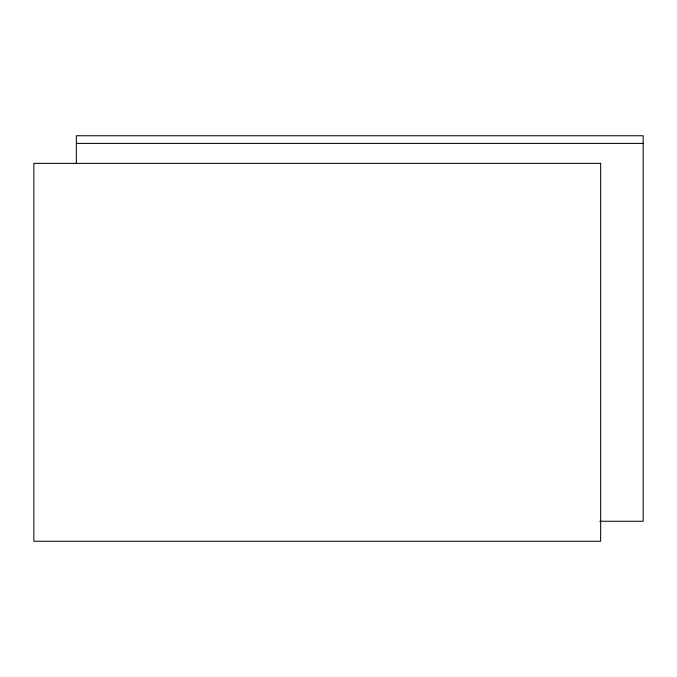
<?xml version="1.0" encoding="UTF-8"?>
<svg xmlns="http://www.w3.org/2000/svg" width="677" height="677" viewBox="0 0 677 677"><rect width="100%" height="100%" fill="white"/><g stroke="black" fill="none" stroke-linecap="round" stroke-linejoin="round"><path stroke-width="1.02" d="M76.349 143.389L643.15 143.389M599.797 521.256L643.15 521.256L643.15 135.755L76.349 135.755L76.349 163.445M600.651 163.377L33.85 163.377L33.85 541.245L600.651 541.245L600.651 163.377"/></g></svg>
